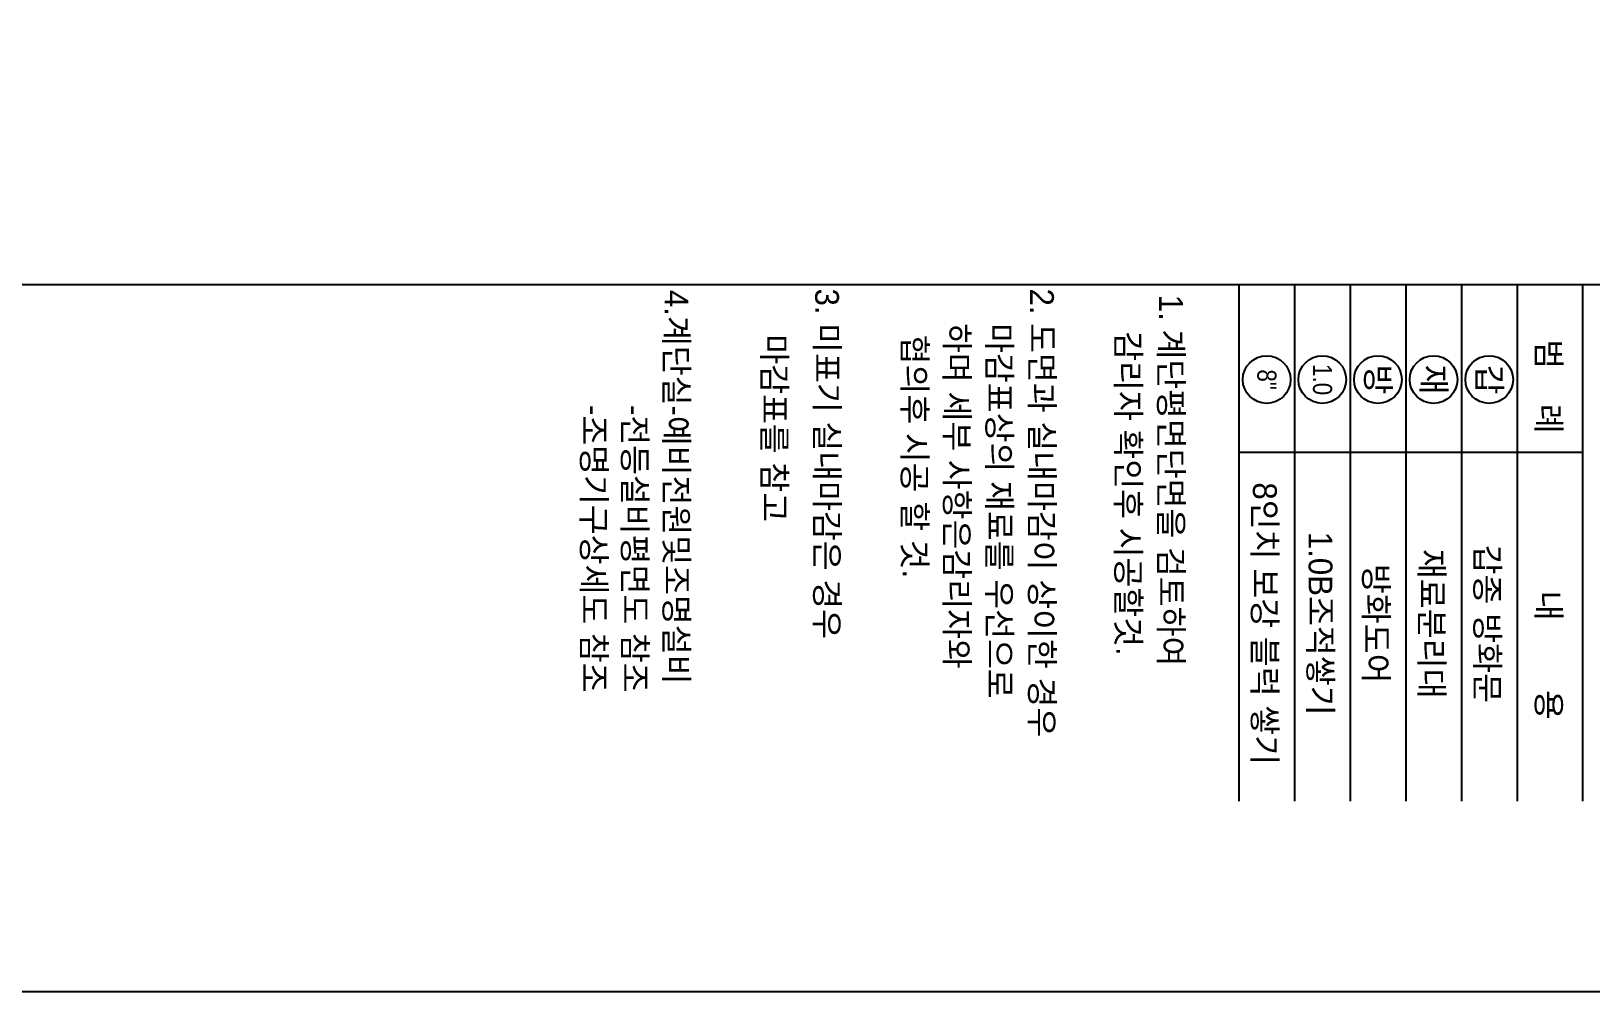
# Model space of a CAD drawing. Header units: millimetres. Extents: x 11948722 to 13111668, y -10771712 to -10232988.
# Drawn here: x 12332295 to 12347013, y -10515136 to -10506072 of the extents above; entities that cross this region are included whole.
import ezdxf
from ezdxf.enums import TextEntityAlignment as Align

# ---------------------------------------------------------------- set-up
doc = ezdxf.new("R2010")
doc.units = ezdxf.units.MM
doc.header["$LTSCALE"] = 150
doc.header["$MEASUREMENT"] = 0
doc.linetypes.add('HID', pattern=[2.3, 1.5, -0.8])
doc.layers.get('0').update_dxf_attribs({"linetype": 'CONTINUOUS'})
doc.layers.get('Defpoints').update_dxf_attribs({"color": 117, "linetype": 'CONTINUOUS'})
for name, color, linetype in [('BOX', 7, 'CONTINUOUS'), ('BOX TEXT', 3, 'CONTINUOUS'), ('TEX-SYM', 3, 'CONTINUOUS')]:
    doc.layers.add(name, color=color, linetype=linetype)
doc.styles.add('돋움', font='')
doc.styles.get('돋움').set_extended_font_data('Dotum')

msp = doc.modelspace()

# ---------------------------------------------------------------- linework, layer by layer
for centre in [(12343954.3, -10509358.8), (12344479.3, -10509358.8), (12345004.3, -10509358.8), (12345529.3, -10509358.8), (12346054.3, -10509358.8)]:
    msp.add_circle(centre, 225)
at = {"layer": 'BOX'}
for points in [[(12343691.8, -10508461.3), (12343691.8, -10513336.3)], [(12346316.8, -10508461.3), (12346316.8, -10513336.3)], [(12346935.5, -10508461.3), (12346935.5, -10513336.3)], [(12346935.5, -10510047.6), (12343691.8, -10510047.6)]]:
    msp.add_lwpolyline(points, dxfattribs=at)
at = {"layer": 'BOX', "color": 252}
for points in [[(12344216.8, -10508461.3), (12344216.8, -10513336.3)], [(12344741.8, -10508461.3), (12344741.8, -10513336.3)], [(12345266.8, -10508461.3), (12345266.8, -10513336.3)], [(12345791.8, -10508461.3), (12345791.8, -10513336.3)]]:
    msp.add_lwpolyline(points, dxfattribs=at)
at = {"layer": 'Defpoints', "ltscale": 1200}
for points in [[(12315412.7, -10452136.3), (12359962.7, -10452136.3), (12359962.7, -10515136.3), (12315412.7, -10515136.3)], [(12317265.7, -10508461.3), (12358215.7, -10508461.3), (12358215.7, -10453936.3), (12317265.7, -10453936.3)]]:
    msp.add_lwpolyline(points, close=True, dxfattribs=at)

# ---------------------------------------------------------------- texts
at = {"layer": 'BOX TEXT', "linetype": 'HID', "style": '돋움'}
for s, height, p in [(' 3. 미표기 실내마감은 경우', 224.465, (12339693.4, -10508418.8)), (' 2. 도면과 실내마감이 상이한 경우', 224.465, (12341721.5, -10508418.8)), ('협의후 시공 할 것.', 224.465, (12340520.4, -10508935.2)), ('     하며 세부 사항은감리자와 ', 224.465, (12340919, -10508418.8)), ('     마감표상의 재료를 우선으로 ', 224.465, (12341319.8, -10508418.8)), ('마감표를 참고', 224.47, (12339196.1, -10508932.1))]:
    msp.add_text(s, height=height, rotation=270, dxfattribs=at).set_placement(p)
for s, p in [('4.계단실-예비전원및조명설비', (12338384.6, -10508513.5)), ('1. 계단평면단면을 검토하여 ', (12343051.9, -10508558.8)), ('감리자 확인후 시공할것.', (12342648.3, -10508902.7)), ('-조명기구상세도 참조', (12337605.6, -10509598.4)), ('-전등설비평면도 참조', (12337992, -10509598.4))]:
    msp.add_text(s, height=224.465, rotation=270, dxfattribs=at).set_placement(p, align=Align.MIDDLE_LEFT)
at = {"layer": 'TEX-SYM', "color": 3, "style": '돋움'}
for s, p in [('범    례', (12346504.3, -10509423.9)), ('8인치 보강 블럭 쌓기', (12343824.7, -10511663.2)), ('1.0B조적쌓기', (12344349.7, -10511663.2)), ('재료분리대', (12345399.7, -10511663.2)), ('갑종 방화문', (12345924.7, -10511663.2)), ('방화도어', (12344874.7, -10511663.2)), ('내        용', (12346504.3, -10511960.8))]:
    msp.add_text(s, height=225, rotation=270, dxfattribs=at).set_placement(p, align=Align.CENTER)
at = {"layer": 'TEX-SYM', "color": 3, "style": '돋움', "width": 0.9}
for s, p in [('1.0', (12344481.4, -10509359.3)), ('8"', (12343956.4, -10509359.3))]:
    msp.add_text(s, height=180, rotation=270, dxfattribs=at).set_placement(p, align=Align.MIDDLE_CENTER)
at = {"layer": 'TEX-SYM', "color": 3, "style": '돋움'}
for s, p in [('방', (12345006.4, -10509359.3)), ('재', (12345531.4, -10509359.3)), ('갑', (12346056.4, -10509359.3))]:
    msp.add_text(s, height=225, rotation=270, dxfattribs=at).set_placement(p, align=Align.MIDDLE_CENTER)

doc.saveas('drawing.dxf')
